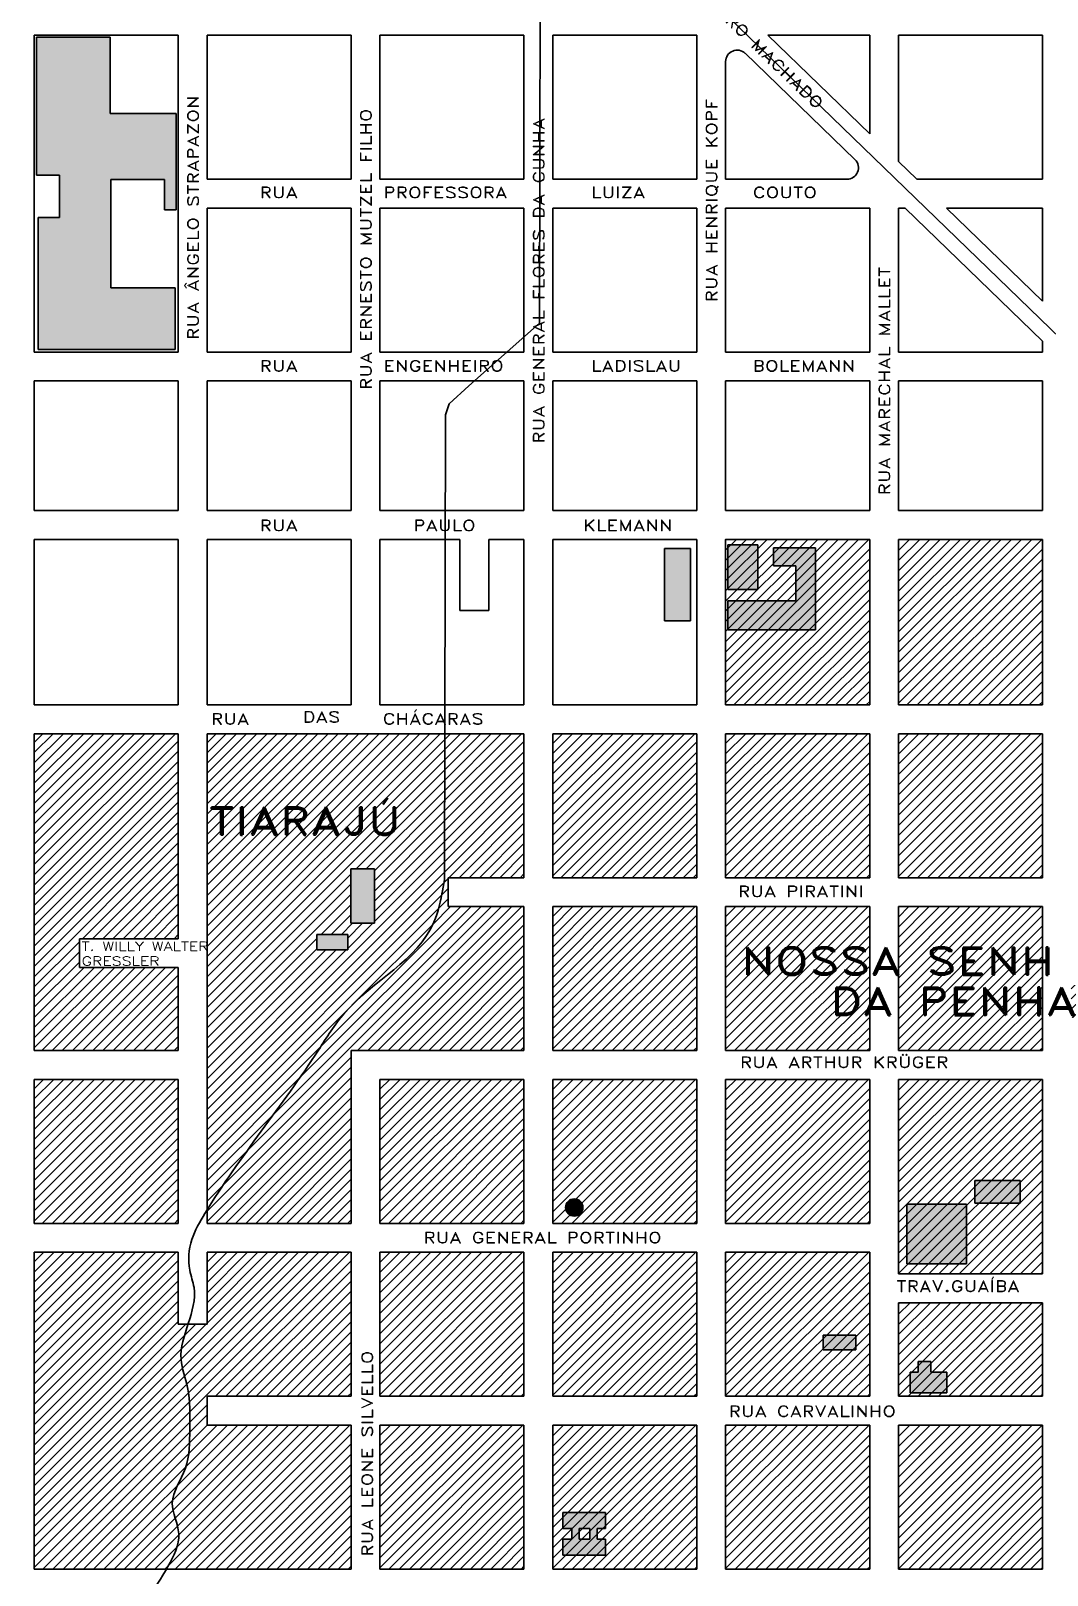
# Model space of a CAD drawing. Extents: x 15348.6 to 15438.1, y 2292.7 to 2368.6.
# Drawn here: x 15385.72 to 15392.78, y 2325.08 to 2335.8 of the extents above; entities that cross this region are included whole.
import ezdxf

# ---------------------------------------------------------------- set-up
doc = ezdxf.new("R2010")
doc.units = 0
doc.header["$LTSCALE"] = 2
doc.header["$MEASUREMENT"] = 0
doc.layers.get('0').update_dxf_attribs({"linetype": 'CONTINUOUS', "lineweight": 30})
for name, color, linetype, lineweight in [('Hidro', 5, 'CONTINUOUS', 30), ('IMÓVEIS', 7, 'CONTINUOUS', 30), ('NOVOLESTE', 100, 'CONTINUOUS', 30), ('PENHA', 40, 'CONTINUOUS', 30), ('TIARAJU', 4, 'CONTINUOUS', 30)]:
    doc.layers.add(name, color=color, linetype=linetype, lineweight=lineweight)
doc.styles.get("Standard").update_dxf_attribs({"font": 'romand.shx'})

msp = doc.modelspace()

# ---------------------------------------------------------------- hatches: boundary and pattern name
at = {"layer": 'IMÓVEIS', "linetype": 'Continuous'}
for points in [[(15386.277, 2334.766), (15386.648, 2334.766), (15386.648, 2334.554), (15386.73, 2334.554), (15386.73, 2335.224), (15386.272, 2335.224), (15386.272, 2335.753), (15385.76, 2335.753), (15385.76, 2334.795), (15385.919, 2334.795), (15385.919, 2334.501), (15385.771, 2334.501), (15385.771, 2333.585), (15386.724, 2333.585), (15386.724, 2334.014), (15386.277, 2334.014)], [(15389.434, 2327.628, 1), (15389.554, 2327.628, 1)], [(15391.448, 2326.742), (15391.221, 2326.742), (15391.221, 2326.639), (15391.448, 2326.639)], [(15392.08, 2326.485), (15391.969, 2326.485), (15391.969, 2326.558), (15391.882, 2326.558), (15391.882, 2326.485), (15391.826, 2326.485), (15391.826, 2326.342), (15392.08, 2326.342)]]:
    msp.add_hatch(color=256, dxfattribs=at).paths.add_polyline_path(points)
h = msp.add_hatch(color=256, dxfattribs=at)
h.paths.add_polyline_path([(15397.425, 2335.608), (15397.295, 2335.608), (15397.295, 2335.424), (15397.133, 2335.424), (15397.133, 2335.705), (15397.004, 2335.705), (15397.004, 2335.424), (15396.809, 2335.424), (15396.809, 2335.705), (15396.68, 2335.705), (15396.68, 2334.993), (15396.82, 2334.993), (15396.82, 2335.284), (15397.004, 2335.284), (15397.004, 2335.058), (15397.004, 2334.993), (15397.133, 2334.993), (15397.133, 2335.284), (15397.295, 2335.284), (15397.295, 2334.95), (15397.133, 2334.95), (15397.133, 2334.788), (15397.522, 2334.788), (15397.522, 2335.079), (15397.425, 2335.079)])
h.paths.add_polyline_path([(15396.906, 2334.918), (15396.766, 2334.918), (15396.766, 2334.81), (15396.906, 2334.81)], flags=17)
h.paths.add_polyline_path([(15395.859, 2335.133), (15395.373, 2335.133), (15395.373, 2334.799), (15395.859, 2334.799)])
h.paths.add_polyline_path([(15395.816, 2335.64), (15395.643, 2335.64), (15395.643, 2335.457), (15395.816, 2335.457)])
h.paths.add_polyline_path([(15395.568, 2335.716), (15395.449, 2335.716), (15395.449, 2335.543), (15395.384, 2335.543), (15395.384, 2335.414), (15395.568, 2335.414)])
h.paths.add_polyline_path([(15391.168, 2332.209), (15390.878, 2332.209), (15390.878, 2332.084), (15391.033, 2332.084), (15391.033, 2331.841), (15390.561, 2331.841), (15390.561, 2331.639), (15391.168, 2331.639)])
h = msp.add_hatch(color=256, dxfattribs=at)
h.paths.add_polyline_path([(15390.769, 2332.229), (15390.561, 2332.229), (15390.561, 2331.918), (15390.769, 2331.918)])
h.paths.add_polyline_path([(15390.302, 2332.204), (15390.12, 2332.204), (15390.12, 2331.701), (15390.302, 2331.701)])
h = msp.add_hatch(color=256, dxfattribs=at)
h.paths.add_polyline_path([(15388.107, 2329.98), (15387.942, 2329.98), (15387.942, 2329.601), (15388.107, 2329.601)])
h.paths.add_polyline_path([(15387.921, 2329.524), (15387.707, 2329.524), (15387.707, 2329.417), (15387.921, 2329.417)])
h = msp.add_hatch(color=256, dxfattribs=at)
h.paths.add_polyline_path([(15399.501, 2328.363), (15399.566, 2328.363), (15399.566, 2328.458), (15399.394, 2328.458), (15399.394, 2328.332), (15399.291, 2328.332), (15399.291, 2328.405), (15399.2, 2328.405), (15399.2, 2328.245), (15399.394, 2328.245), (15399.394, 2328.165), (15399.501, 2328.165)])
h.paths.add_polyline_path([(15395.4, 2326.504, 1), (15395.52, 2326.504, 1)])
h.paths.add_polyline_path([(15398.278, 2324.238), (15398.004, 2324.238), (15398.004, 2324.108), (15398.278, 2324.108)])
h.paths.add_polyline_path([(15392.08, 2326.485), (15391.969, 2326.485), (15391.969, 2326.558), (15391.882, 2326.558), (15391.882, 2326.485), (15391.826, 2326.485), (15391.826, 2326.342), (15392.08, 2326.342)])
h.paths.add_polyline_path([(15392.589, 2327.816), (15392.275, 2327.816), (15392.275, 2327.659), (15392.589, 2327.659)])
h.paths.add_polyline_path([(15389.434, 2327.628, 1), (15389.554, 2327.628, 1)])
h.paths.add_polyline_path([(15391.448, 2326.742), (15391.221, 2326.742), (15391.221, 2326.639), (15391.448, 2326.639)])
h.paths.add_polyline_path([(15389.712, 2325.326), (15389.654, 2325.326), (15389.654, 2325.398), (15389.712, 2325.398), (15389.712, 2325.511), (15389.415, 2325.511), (15389.415, 2325.398), (15389.476, 2325.398), (15389.476, 2325.326), (15389.415, 2325.326), (15389.415, 2325.214), (15389.712, 2325.214)])
h.paths.add_polyline_path([(15389.527, 2325.326), (15389.527, 2325.398), (15389.603, 2325.398), (15389.603, 2325.326)], flags=17)
h.paths.add_polyline_path([(15391.775, 2323.403), (15391.486, 2323.403), (15391.486, 2323.297), (15391.775, 2323.297)])
h.paths.add_polyline_path([(15391.159, 2323.124), (15390.87, 2323.124), (15390.87, 2323.018), (15391.159, 2323.018)])
h.paths.add_polyline_path([(15391.544, 2323.124), (15391.255, 2323.124), (15391.255, 2323.018), (15391.544, 2323.018)])
h.paths.add_polyline_path([(15392.026, 2323.124), (15391.737, 2323.124), (15391.737, 2323.018), (15392.026, 2323.018)])
h.paths.add_polyline_path([(15392.411, 2323.124), (15392.122, 2323.124), (15392.122, 2323.018), (15392.411, 2323.018)])
h.paths.add_polyline_path([(15391.929, 2322.874), (15391.794, 2322.874), (15391.794, 2322.74), (15391.929, 2322.74)])
h.paths.add_polyline_path([(15391.506, 2322.874), (15391.371, 2322.874), (15391.371, 2322.74), (15391.506, 2322.74)])
h = msp.add_hatch(color=256, dxfattribs=at)
h.paths.add_polyline_path([(15392.218, 2327.651), (15391.804, 2327.651), (15391.804, 2327.237), (15392.218, 2327.237)])
h.paths.add_polyline_path([(15392.589, 2327.816), (15392.275, 2327.816), (15392.275, 2327.659), (15392.589, 2327.659)])
h = msp.add_hatch(color=256, dxfattribs=at)
h.paths.add_polyline_path([(15389.415, 2325.511), (15389.415, 2325.398), (15389.476, 2325.398), (15389.476, 2325.326), (15389.415, 2325.326), (15389.415, 2325.214), (15389.712, 2325.214), (15389.712, 2325.326), (15389.654, 2325.326), (15389.654, 2325.398), (15389.712, 2325.398), (15389.712, 2325.511)])
h.paths.add_polyline_path([(15389.603, 2325.398), (15389.527, 2325.398), (15389.527, 2325.326), (15389.603, 2325.326)], flags=17)
at = {"layer": 'PENHA', "linetype": 'Continuous'}
h = msp.add_hatch(dxfattribs=at)
h.set_pattern_fill('ANSI31', color=256, scale=0.4, style=0)
h.paths.add_polyline_path([(15391.745, 2332.267), (15392.745, 2332.267), (15392.745, 2331.117), (15391.745, 2331.117)])
h.paths.add_polyline_path([(15390.545, 2332.267), (15391.545, 2332.267), (15391.545, 2331.117), (15390.545, 2331.117)])
h = msp.add_hatch(dxfattribs=at)
h.set_pattern_fill('ANSI31', color=256, scale=0.4, style=0)
h.paths.add_polyline_path([(15392.945, 2330.917), (15393.945, 2330.917), (15393.945, 2329.917), (15392.945, 2329.917)])
h.paths.add_polyline_path([(15392.945, 2329.717), (15393.945, 2329.717), (15393.945, 2328.717), (15392.945, 2328.717)])
h.paths.add_polyline_path([(15391.745, 2329.717), (15392.745, 2329.717), (15392.745, 2328.717), (15391.745, 2328.717)])
h.paths.add_polyline_path([(15391.745, 2329.917), (15392.745, 2329.917), (15392.745, 2330.917), (15391.745, 2330.917)])
h.paths.add_polyline_path([(15392.945, 2328.517), (15393.945, 2328.517), (15393.595, 2327.517), (15392.945, 2327.517)])
h.paths.add_polyline_path([(15391.745, 2328.517), (15392.745, 2328.517), (15392.745, 2327.167), (15391.745, 2327.167)])
h.paths.add_polyline_path([(15391.545, 2330.917), (15391.545, 2329.917), (15390.545, 2329.917), (15390.545, 2330.917)])
h.paths.add_polyline_path([(15391.545, 2329.717), (15391.545, 2328.717), (15390.545, 2328.717), (15390.545, 2329.717)])
h.paths.add_polyline_path([(15391.545, 2328.517), (15391.545, 2327.517), (15390.545, 2327.517), (15390.545, 2328.517)])
h.paths.add_polyline_path([(15390.545, 2326.317), (15391.545, 2326.317), (15391.545, 2327.317), (15390.545, 2327.317)])
h.paths.add_polyline_path([(15393.545, 2327.317), (15393.545, 2326.317), (15392.945, 2326.317), (15392.945, 2327.317)])
h.paths.add_polyline_path([(15392.745, 2326.967), (15392.745, 2326.317), (15391.745, 2326.317), (15391.745, 2326.967)])
h = msp.add_hatch(dxfattribs=at)
h.set_pattern_fill('ANSI31', color=256, scale=0.4, style=0)
h.paths.add_polyline_path([(15391.545, 2326.117), (15391.545, 2325.117), (15390.545, 2325.117), (15390.545, 2326.117)])
h.paths.add_polyline_path([(15391.745, 2326.117), (15391.745, 2325.117), (15392.745, 2325.117), (15392.745, 2326.117)])
h.paths.add_polyline_path([(15392.945, 2326.117), (15392.945, 2325.117), (15393.945, 2325.117), (15393.945, 2326.117)])
h.paths.add_polyline_path([(15392.745, 2324.917), (15392.745, 2323.917), (15391.745, 2323.917), (15391.745, 2324.917)])
h.paths.add_polyline_path([(15392.945, 2324.917), (15392.945, 2323.917), (15393.945, 2323.917), (15393.945, 2324.917)])
h.paths.add_polyline_path([(15391.545, 2324.917), (15391.545, 2323.917), (15390.545, 2323.917), (15390.545, 2324.917)])
at = {"layer": 'TIARAJU'}
h = msp.add_hatch(dxfattribs=at)
h.set_pattern_fill('ANSI31', color=256, scale=0.4, style=0)
h.paths.add_polyline_path([(15390.345, 2330.917), (15389.345, 2330.917), (15389.345, 2329.917), (15390.345, 2329.917)])
edge = h.paths.add_edge_path()
edge.add_line((15387.945, 2326.317), (15387.945, 2327.317))
edge.add_line((15387.945, 2327.317), (15386.945, 2327.317))
edge.add_line((15386.945, 2327.317), (15386.945, 2326.817))
edge.add_line((15386.945, 2326.817), (15386.812, 2326.817))
edge.add_spline(control_points=[(15386.812, 2326.817), (15386.785, 2326.735), (15386.736, 2326.587), (15386.832, 2326.35), (15386.821, 2326.094), (15386.828, 2325.817), (15386.653, 2325.592), (15386.79, 2325.354), (15386.709, 2325.201), (15386.665, 2325.123), (15386.662, 2325.117)], knot_values=[9.153593, 9.153593, 9.153593, 9.153593, 9.400557, 9.602392, 9.890212, 10.164185, 10.422716, 10.639318, 10.878529, 10.900109, 10.900109, 10.900109, 10.900109], degree=3, periodic=0)
edge.add_line((15386.662, 2325.117), (15387.945, 2325.117))
edge.add_line((15387.945, 2325.117), (15387.945, 2326.117))
edge.add_line((15387.945, 2326.117), (15386.945, 2326.117))
edge.add_line((15386.945, 2326.117), (15386.945, 2326.317))
edge.add_line((15386.945, 2326.317), (15387.945, 2326.317))
edge = h.paths.add_edge_path()
edge.add_line((15385.745, 2325.117), (15386.662, 2325.117))
edge.add_spline(control_points=[(15386.662, 2325.117), (15386.665, 2325.123), (15386.709, 2325.201), (15386.79, 2325.354), (15386.653, 2325.592), (15386.828, 2325.817), (15386.821, 2326.094), (15386.832, 2326.35), (15386.736, 2326.587), (15386.785, 2326.735), (15386.812, 2326.817)], knot_values=[9.153593, 9.153593, 9.153593, 9.153593, 9.175173, 9.414384, 9.630986, 9.889517, 10.16349, 10.45131, 10.653145, 10.900109, 10.900109, 10.900109, 10.900109], degree=3, periodic=0)
edge.add_line((15386.812, 2326.817), (15386.745, 2326.817))
edge.add_line((15386.745, 2326.817), (15386.745, 2327.317))
edge.add_line((15386.745, 2327.317), (15385.745, 2327.317))
edge.add_line((15385.745, 2327.317), (15385.745, 2325.117))
edge = h.paths.add_edge_path()
edge.add_spline(control_points=[(15386.945, 2327.611), (15387.184, 2327.996), (15387.539, 2328.424), (15387.984, 2329.151), (15388.488, 2329.382), (15388.564, 2329.751), (15388.579, 2329.826)], knot_values=[11.729471, 11.729471, 11.729471, 11.729471, 13.081684, 13.396578, 14.281596, 14.506637, 14.506637, 14.506637, 14.506637], degree=3, periodic=0)
edge.add_line((15388.579, 2329.826), (15388.593, 2329.904))
edge.add_line((15388.593, 2329.904), (15388.595, 2330.917))
edge.add_line((15388.595, 2330.917), (15386.945, 2330.917))
edge.add_line((15386.945, 2330.917), (15386.945, 2327.611))
h.paths.add_polyline_path([(15387.707, 2329.417), (15387.707, 2329.524), (15387.921, 2329.524), (15387.921, 2329.417)], flags=16)
h.paths.add_polyline_path([(15387.942, 2329.601), (15387.942, 2329.98), (15388.107, 2329.98), (15388.107, 2329.601)], flags=16)
h.paths.add_polyline_path([(15386.054, 2329.488), (15387.13, 2329.488), (15387.13, 2329.294), (15386.054, 2329.294)], flags=9)
h.paths.add_polyline_path([(15387.005, 2330.141), (15385.44, 2330.141), (15385.44, 2330.588), (15387.005, 2330.588)], flags=9)
at = {"layer": 'TIARAJU', "linetype": 'Continuous'}
h = msp.add_hatch(dxfattribs=at)
h.set_pattern_fill('ANSI31', color=256, scale=0.4, style=0)
h.paths.add_polyline_path([(15386.745, 2330.917), (15385.745, 2330.917), (15385.745, 2328.717), (15386.745, 2328.717), (15386.745, 2329.294), (15386.058, 2329.294), (15386.058, 2329.494), (15386.745, 2329.494)])
at = {"layer": 'TIARAJU'}
h = msp.add_hatch(dxfattribs=at)
h.set_pattern_fill('ANSI31', color=256, scale=0.4, style=0)
edge = h.paths.add_edge_path()
edge.add_line((15389.145, 2329.717), (15388.619, 2329.717))
edge.add_line((15388.619, 2329.717), (15388.619, 2329.917))
edge.add_line((15388.619, 2329.917), (15389.145, 2329.917))
edge.add_line((15389.145, 2329.917), (15389.145, 2330.917))
edge.add_line((15389.145, 2330.917), (15388.595, 2330.917))
edge.add_line((15388.595, 2330.917), (15388.593, 2329.904))
edge.add_line((15388.593, 2329.904), (15388.579, 2329.826))
edge.add_spline(control_points=[(15388.581, 2329.836), (15388.58, 2329.833), (15388.579, 2329.83), (15388.579, 2329.826)], knot_values=[14.506637, 14.506637, 14.506637, 14.506637, 14.516453, 14.516453, 14.516453, 14.516453], degree=3, periodic=0)
edge.add_spline(control_points=[(15388.579, 2329.826), (15388.564, 2329.751), (15388.488, 2329.382), (15387.984, 2329.151), (15387.539, 2328.424), (15387.184, 2327.996), (15386.945, 2327.611)], knot_values=[11.729471, 11.729471, 11.729471, 11.729471, 11.954512, 12.83953, 13.154424, 14.506637, 14.506637, 14.506637, 14.506637], degree=3, periodic=0)
edge.add_line((15386.945, 2327.611), (15386.945, 2327.517))
edge.add_line((15386.945, 2327.517), (15387.945, 2327.517))
edge.add_line((15387.945, 2327.517), (15387.945, 2328.717))
edge.add_line((15387.945, 2328.717), (15389.145, 2328.717))
edge.add_line((15389.145, 2328.717), (15389.145, 2329.717))
at = {"layer": 'TIARAJU', "linetype": 'Continuous'}
h = msp.add_hatch(dxfattribs=at)
h.set_pattern_fill('ANSI31', color=256, scale=0.4, style=0)
h.paths.add_polyline_path([(15389.345, 2329.717), (15390.345, 2329.717), (15390.345, 2328.717), (15389.345, 2328.717)])
h.paths.add_polyline_path([(15389.345, 2328.517), (15390.345, 2328.517), (15390.345, 2327.517), (15389.345, 2327.517)])
h.paths.add_polyline_path([(15388.145, 2328.517), (15389.145, 2328.517), (15389.145, 2327.517), (15388.145, 2327.517)])
h = msp.add_hatch(dxfattribs=at)
h.set_pattern_fill('ANSI31', color=256, scale=0.4, style=0)
h.paths.add_polyline_path([(15385.745, 2328.517), (15386.745, 2328.517), (15386.745, 2327.517), (15385.745, 2327.517)])
edge = h.paths.add_edge_path(flags=16)
edge.add_line((15386.745, 2328.517), (15386.745, 2327.517))
h = msp.add_hatch(dxfattribs=at)
h.set_pattern_fill('ANSI31', color=256, scale=0.4, style=0)
h.paths.add_polyline_path([(15389.145, 2327.317), (15389.145, 2326.317), (15388.145, 2326.317), (15388.145, 2327.317)])
h = msp.add_hatch(dxfattribs=at)
h.set_pattern_fill('ANSI31', color=256, scale=0.4, style=0)
h.paths.add_polyline_path([(15390.345, 2327.317), (15390.345, 2326.317), (15389.345, 2326.317), (15389.345, 2327.317)])
h = msp.add_hatch(dxfattribs=at)
h.set_pattern_fill('ANSI31', color=256, scale=0.4, style=0)
h.paths.add_polyline_path([(15390.345, 2326.117), (15390.345, 2325.117), (15389.345, 2325.117), (15389.345, 2326.117)])
h.paths.add_polyline_path([(15389.145, 2326.117), (15389.145, 2325.117), (15388.145, 2325.117), (15388.145, 2326.117)])

# ---------------------------------------------------------------- linework, layer by layer
at = {"color": 7, "linetype": 'Continuous'}
for p, q in [((15385.745, 2335.767), (15386.745, 2335.767)), ((15386.745, 2333.567), (15386.745, 2335.767)), ((15386.945, 2334.767), (15386.945, 2335.767)), ((15386.945, 2335.767), (15387.945, 2335.767)), ((15387.945, 2334.767), (15387.945, 2335.767)), ((15388.145, 2334.767), (15388.145, 2335.767)), ((15388.145, 2335.767), (15389.145, 2335.767)), ((15389.145, 2334.767), (15389.145, 2335.767)), ((15389.345, 2334.767), (15389.345, 2335.767)), ((15389.345, 2335.767), (15390.345, 2335.767)), ((15390.839, 2335.767), (15391.545, 2335.083)), ((15390.839, 2335.767), (15391.545, 2335.767)), ((15391.545, 2335.083), (15391.545, 2335.767)), ((15391.745, 2334.89), (15391.745, 2335.767)), ((15391.745, 2335.767), (15392.745, 2335.767)), ((15392.745, 2335.767), (15392.745, 2334.767)), ((15390.681, 2335.642), (15391.443, 2334.904)), ((15390.545, 2334.767), (15390.545, 2335.584)), ((15391.745, 2334.89), (15391.872, 2334.767)), ((15386.945, 2334.767), (15387.945, 2334.767)), ((15388.145, 2334.767), (15389.145, 2334.767)), ((15389.345, 2334.767), (15390.345, 2334.767)), ((15390.545, 2334.767), (15391.387, 2334.767)), ((15391.872, 2334.767), (15392.745, 2334.767)), ((15386.745, 2333.567), (15386.745, 2334.567)), ((15386.945, 2333.567), (15386.945, 2334.567)), ((15386.945, 2334.567), (15387.945, 2334.567)), ((15387.945, 2333.567), (15387.945, 2334.567)), ((15388.145, 2333.567), (15388.145, 2334.567)), ((15388.145, 2334.567), (15389.145, 2334.567)), ((15389.145, 2333.567), (15389.145, 2334.567)), ((15389.345, 2333.567), (15389.345, 2334.567)), ((15389.345, 2334.567), (15390.345, 2334.567)), ((15390.545, 2333.567), (15390.545, 2334.567)), ((15390.545, 2334.567), (15391.545, 2334.567)), ((15391.545, 2333.567), (15391.545, 2334.567)), ((15391.745, 2333.567), (15391.745, 2334.567)), ((15391.745, 2334.567), (15391.791, 2334.567)), ((15391.791, 2334.567), (15392.745, 2333.643)), ((15392.079, 2334.567), (15392.745, 2333.921)), ((15392.079, 2334.567), (15392.745, 2334.567)), ((15392.745, 2334.567), (15392.745, 2333.921)), ((15392.745, 2333.643), (15392.745, 2333.567)), ((15385.745, 2333.567), (15386.745, 2333.567)), ((15386.945, 2333.567), (15387.945, 2333.567)), ((15388.145, 2333.567), (15389.145, 2333.567)), ((15389.345, 2333.567), (15390.345, 2333.567)), ((15390.545, 2333.567), (15391.545, 2333.567)), ((15391.745, 2333.567), (15392.745, 2333.567)), ((15385.745, 2333.367), (15386.745, 2333.367)), ((15386.745, 2332.467), (15386.745, 2333.367)), ((15386.945, 2332.467), (15386.945, 2333.367)), ((15386.945, 2333.367), (15387.945, 2333.367)), ((15387.945, 2332.467), (15387.945, 2333.367)), ((15388.145, 2332.467), (15388.145, 2333.367)), ((15388.145, 2333.367), (15389.145, 2333.367)), ((15389.145, 2332.467), (15389.145, 2333.367)), ((15389.345, 2332.467), (15389.345, 2333.367)), ((15389.345, 2333.367), (15390.345, 2333.367)), ((15390.545, 2332.467), (15390.545, 2333.367)), ((15390.545, 2333.367), (15391.545, 2333.367)), ((15391.545, 2332.467), (15391.545, 2333.367)), ((15391.745, 2332.467), (15391.745, 2333.367)), ((15391.745, 2333.367), (15392.745, 2333.367)), ((15392.745, 2333.367), (15392.745, 2332.467)), ((15385.745, 2332.467), (15386.745, 2332.467)), ((15386.945, 2332.467), (15387.945, 2332.467)), ((15388.145, 2332.467), (15389.145, 2332.467)), ((15389.345, 2332.467), (15390.345, 2332.467)), ((15390.545, 2332.467), (15391.545, 2332.467)), ((15391.745, 2332.467), (15392.745, 2332.467)), ((15385.745, 2332.267), (15386.745, 2332.267)), ((15386.745, 2331.117), (15386.745, 2332.267)), ((15386.945, 2331.117), (15386.945, 2332.267)), ((15386.945, 2332.267), (15387.945, 2332.267)), ((15387.945, 2331.117), (15387.945, 2332.267)), ((15388.145, 2331.117), (15388.145, 2332.267)), ((15388.145, 2332.267), (15388.7, 2332.267)), ((15388.7, 2331.773), (15388.7, 2332.267)), ((15388.9, 2331.773), (15388.9, 2332.267)), ((15388.9, 2332.267), (15389.145, 2332.267)), ((15389.145, 2331.117), (15389.145, 2332.267)), ((15389.345, 2331.117), (15389.345, 2332.267)), ((15389.345, 2332.267), (15390.345, 2332.267)), ((15390.545, 2331.117), (15390.545, 2332.267)), ((15390.545, 2332.267), (15391.545, 2332.267)), ((15391.545, 2331.117), (15391.545, 2332.267)), ((15391.745, 2331.117), (15391.745, 2332.267)), ((15391.745, 2332.267), (15392.745, 2332.267)), ((15392.745, 2332.267), (15392.745, 2331.117)), ((15388.7, 2331.773), (15388.9, 2331.773)), ((15385.745, 2331.117), (15386.745, 2331.117)), ((15386.945, 2331.117), (15387.945, 2331.117)), ((15388.145, 2331.117), (15389.145, 2331.117)), ((15389.345, 2331.117), (15390.345, 2331.117)), ((15390.545, 2331.117), (15391.545, 2331.117)), ((15391.745, 2331.117), (15392.745, 2331.117)), ((15385.745, 2330.917), (15385.745, 2328.717)), ((15385.745, 2330.917), (15386.745, 2330.917)), ((15386.745, 2330.917), (15386.745, 2329.494)), ((15386.745, 2330.917), (15386.745, 2329.494)), ((15386.945, 2330.917), (15386.945, 2327.517)), ((15386.945, 2330.917), (15389.145, 2330.917)), ((15389.145, 2330.917), (15389.145, 2329.917)), ((15389.345, 2330.917), (15389.345, 2329.917)), ((15389.345, 2330.917), (15390.345, 2330.917)), ((15390.345, 2330.917), (15390.345, 2329.917)), ((15390.545, 2330.917), (15390.545, 2329.917)), ((15390.545, 2330.917), (15391.545, 2330.917)), ((15391.545, 2330.917), (15391.545, 2329.917)), ((15391.745, 2330.917), (15391.745, 2329.917)), ((15391.745, 2330.917), (15392.745, 2330.917)), ((15392.745, 2330.917), (15392.745, 2329.917)), ((15388.619, 2329.917), (15389.145, 2329.917)), ((15388.619, 2329.917), (15388.619, 2329.717)), ((15389.345, 2329.917), (15390.345, 2329.917)), ((15390.545, 2329.917), (15391.545, 2329.917)), ((15391.745, 2329.917), (15392.745, 2329.917)), ((15388.619, 2329.717), (15389.145, 2329.717)), ((15389.145, 2329.717), (15389.145, 2328.717)), ((15389.345, 2329.717), (15389.345, 2328.717)), ((15389.345, 2329.717), (15390.345, 2329.717)), ((15390.345, 2329.717), (15390.345, 2328.717)), ((15390.545, 2329.717), (15390.545, 2328.717)), ((15390.545, 2329.717), (15391.545, 2329.717)), ((15391.545, 2329.717), (15391.545, 2328.717)), ((15391.745, 2329.717), (15391.745, 2328.717)), ((15391.745, 2329.717), (15392.745, 2329.717)), ((15392.745, 2329.717), (15392.745, 2328.717)), ((15386.058, 2329.494), (15386.745, 2329.494)), ((15386.058, 2329.494), (15386.058, 2329.294)), ((15386.058, 2329.294), (15386.745, 2329.294)), ((15386.745, 2329.294), (15386.745, 2328.717)), ((15386.745, 2329.294), (15386.745, 2328.717)), ((15385.745, 2328.717), (15386.745, 2328.717)), ((15387.945, 2328.717), (15387.945, 2327.517)), ((15387.945, 2328.717), (15389.145, 2328.717)), ((15389.345, 2328.717), (15390.345, 2328.717)), ((15390.545, 2328.717), (15391.545, 2328.717)), ((15391.745, 2328.717), (15392.745, 2328.717)), ((15385.745, 2328.517), (15385.745, 2327.517)), ((15385.745, 2328.517), (15386.745, 2328.517)), ((15386.745, 2328.517), (15386.745, 2327.517)), ((15386.745, 2328.517), (15386.745, 2327.517)), ((15388.145, 2328.517), (15388.145, 2327.517)), ((15388.145, 2328.517), (15389.145, 2328.517)), ((15389.145, 2328.517), (15389.145, 2327.517)), ((15389.345, 2328.517), (15389.345, 2327.517)), ((15389.345, 2328.517), (15390.345, 2328.517)), ((15390.345, 2328.517), (15390.345, 2327.517)), ((15390.545, 2328.517), (15390.545, 2327.517)), ((15390.545, 2328.517), (15391.545, 2328.517)), ((15391.545, 2328.517), (15391.545, 2327.517)), ((15391.745, 2328.517), (15391.745, 2327.167)), ((15391.745, 2328.517), (15392.745, 2328.517)), ((15392.745, 2328.517), (15392.745, 2327.167)), ((15385.745, 2327.517), (15386.745, 2327.517)), ((15386.945, 2327.517), (15387.945, 2327.517)), ((15388.145, 2327.517), (15389.145, 2327.517)), ((15389.345, 2327.517), (15390.345, 2327.517)), ((15390.545, 2327.517), (15391.545, 2327.517)), ((15385.745, 2327.317), (15385.745, 2325.117)), ((15385.745, 2327.317), (15386.745, 2327.317)), ((15386.745, 2327.317), (15386.745, 2326.817)), ((15386.945, 2327.317), (15386.945, 2326.817)), ((15386.945, 2327.317), (15387.945, 2327.317)), ((15387.945, 2327.317), (15387.945, 2326.317)), ((15388.145, 2327.317), (15389.145, 2327.317)), ((15388.145, 2327.317), (15388.145, 2326.317)), ((15389.145, 2327.317), (15389.145, 2326.317)), ((15389.345, 2327.317), (15390.345, 2327.317)), ((15389.345, 2327.317), (15389.345, 2326.317)), ((15390.345, 2327.317), (15390.345, 2326.317)), ((15390.545, 2327.317), (15391.545, 2327.317)), ((15390.545, 2327.317), (15390.545, 2326.317)), ((15391.545, 2327.317), (15391.545, 2326.317)), ((15391.745, 2327.167), (15392.745, 2327.167)), ((15391.745, 2326.967), (15392.745, 2326.967)), ((15391.745, 2326.967), (15391.745, 2326.317)), ((15392.745, 2326.967), (15392.745, 2326.317)), ((15386.745, 2326.817), (15386.945, 2326.817)), ((15386.945, 2326.317), (15386.945, 2326.117)), ((15386.945, 2326.317), (15387.945, 2326.317)), ((15388.145, 2326.317), (15389.145, 2326.317)), ((15389.345, 2326.317), (15390.345, 2326.317)), ((15390.545, 2326.317), (15391.545, 2326.317)), ((15391.745, 2326.317), (15392.745, 2326.317)), ((15386.945, 2326.117), (15387.945, 2326.117)), ((15387.945, 2326.117), (15387.945, 2325.117)), ((15388.145, 2326.117), (15389.145, 2326.117)), ((15388.145, 2326.117), (15388.145, 2325.117)), ((15389.145, 2326.117), (15389.145, 2325.117)), ((15389.345, 2326.117), (15390.345, 2326.117)), ((15389.345, 2326.117), (15389.345, 2325.117)), ((15390.345, 2326.117), (15390.345, 2325.117)), ((15390.545, 2326.117), (15391.545, 2326.117)), ((15390.545, 2326.117), (15390.545, 2325.117)), ((15391.545, 2326.117), (15391.545, 2325.117)), ((15391.745, 2326.117), (15392.745, 2326.117)), ((15391.745, 2326.117), (15391.745, 2325.117)), ((15392.745, 2326.117), (15392.745, 2325.117)), ((15385.745, 2325.117), (15387.945, 2325.117)), ((15388.145, 2325.117), (15389.145, 2325.117)), ((15389.345, 2325.117), (15390.345, 2325.117)), ((15390.545, 2325.117), (15391.545, 2325.117)), ((15391.745, 2325.117), (15392.745, 2325.117))]:
    msp.add_line(p, q, dxfattribs=at)
for centre, start, end in [((15390.625, 2335.584), 45.9222, 180), ((15391.387, 2334.847), 270, 45.9222)]:
    msp.add_arc(centre, 0.08, start, end, dxfattribs=at)
msp.add_open_spline([(15393.56, 2311.109), (15392.84, 2311.456), (15391.158, 2312.265), (15393.545, 2314.581), (15391.768, 2316.108), (15389.786, 2315.705), (15387.836, 2315.428), (15383.828, 2316.812), (15385.747, 2322.127), (15380.732, 2324.867), (15383.647, 2327.229), (15384.675, 2329.516), (15383.802, 2330.655), (15383.445, 2330.917)], degree=3, knots=[0, 0, 0, 0, 1.947485, 4.546129, 6.184891, 7.206203, 10.509499, 12.125049, 18.833757, 21.73463, 24.840025, 27.244188, 28.604335, 28.604335, 28.604335, 28.604335], dxfattribs=at)
at = {"layer": 'Hidro', "linetype": 'Continuous'}
msp.add_line((15388.046, 2338.332), (15393.887, 2332.676), dxfattribs=at)
msp.add_lwpolyline([(15388.579, 2329.826), (15388.593, 2329.904), (15388.6, 2333.131), (15388.626, 2333.209), (15388.763, 2333.333), (15389.252, 2333.769), (15389.259, 2337.158)], dxfattribs=at)
msp.add_spline([(15386.173, 2316.824), (15386.188, 2316.975), (15386.127, 2317.051), (15386.173, 2317.338), (15386.324, 2317.505), (15386.506, 2317.762), (15386.521, 2317.928), (15386.521, 2318.216), (15386.824, 2318.382), (15387.097, 2318.911), (15387.43, 2319.804), (15387.263, 2319.97), (15386.885, 2321.134), (15386.779, 2321.481), (15386.673, 2321.769), (15386.642, 2322.117), (15386.582, 2322.344), (15386.657, 2322.616), (15386.582, 2322.964), (15386.385, 2323.145), (15386.4, 2323.342), (15386.324, 2323.554), (15386.294, 2323.69), (15386.324, 2324.068), (15386.309, 2324.637), (15386.521, 2324.909), (15386.673, 2325.136), (15386.748, 2325.363), (15386.703, 2325.575), (15386.794, 2325.817), (15386.824, 2326.089), (15386.809, 2326.377), (15386.764, 2326.573), (15386.854, 2327.072), (15386.824, 2327.193), (15386.839, 2327.405), (15386.93, 2327.587), (15387.718, 2328.721), (15387.899, 2328.978), (15388.52, 2329.609), (15388.581, 2329.836)], degree=3, dxfattribs=at)
at = {"layer": 'IMÓVEIS', "linetype": 'Continuous'}
for p, q in [((15385.76, 2334.795), (15385.76, 2335.753)), ((15385.76, 2335.753), (15386.272, 2335.753)), ((15386.272, 2335.753), (15386.272, 2335.224)), ((15386.272, 2335.224), (15386.73, 2335.224)), ((15386.73, 2335.224), (15386.73, 2334.554)), ((15385.919, 2334.795), (15385.76, 2334.795)), ((15385.919, 2334.501), (15385.919, 2334.795)), ((15386.277, 2334.766), (15386.277, 2334.014)), ((15386.648, 2334.766), (15386.277, 2334.766)), ((15386.648, 2334.554), (15386.648, 2334.766)), ((15386.73, 2334.554), (15386.648, 2334.554)), ((15385.771, 2334.501), (15385.919, 2334.501)), ((15385.771, 2333.585), (15385.771, 2334.501)), ((15386.277, 2334.014), (15386.724, 2334.014)), ((15386.724, 2334.014), (15386.724, 2333.585)), ((15386.724, 2333.585), (15385.771, 2333.585)), ((15390.12, 2332.204), (15390.12, 2331.701)), ((15390.302, 2332.204), (15390.12, 2332.204)), ((15390.302, 2331.701), (15390.302, 2332.204)), ((15390.561, 2331.918), (15390.561, 2332.229)), ((15390.561, 2332.229), (15390.769, 2332.229)), ((15390.769, 2332.229), (15390.769, 2331.918)), ((15390.878, 2332.084), (15390.878, 2332.209)), ((15390.878, 2332.209), (15391.168, 2332.209)), ((15391.168, 2332.209), (15391.168, 2331.639)), ((15391.033, 2332.084), (15390.878, 2332.084)), ((15391.033, 2331.841), (15391.033, 2332.084)), ((15390.769, 2331.918), (15390.561, 2331.918)), ((15390.561, 2331.841), (15391.033, 2331.841)), ((15390.561, 2331.639), (15390.561, 2331.841)), ((15390.12, 2331.701), (15390.302, 2331.701)), ((15391.168, 2331.639), (15390.561, 2331.639)), ((15387.942, 2329.601), (15387.942, 2329.98)), ((15387.942, 2329.98), (15388.107, 2329.98)), ((15388.107, 2329.98), (15388.107, 2329.601)), ((15387.707, 2329.417), (15387.707, 2329.524)), ((15387.707, 2329.524), (15387.921, 2329.524)), ((15387.921, 2329.524), (15387.921, 2329.417)), ((15388.107, 2329.601), (15387.942, 2329.601)), ((15387.921, 2329.417), (15387.707, 2329.417)), ((15392.275, 2327.816), (15392.489, 2327.816)), ((15392.275, 2327.659), (15392.275, 2327.816)), ((15392.275, 2327.816), (15392.589, 2327.816)), ((15392.589, 2327.816), (15392.589, 2327.659)), ((15391.804, 2327.237), (15391.804, 2327.651)), ((15391.804, 2327.651), (15392.218, 2327.651)), ((15392.218, 2327.651), (15392.218, 2327.237)), ((15392.589, 2327.659), (15392.275, 2327.659)), ((15392.218, 2327.237), (15391.804, 2327.237)), ((15391.221, 2326.742), (15391.221, 2326.639)), ((15391.448, 2326.742), (15391.221, 2326.742)), ((15391.448, 2326.639), (15391.448, 2326.742)), ((15391.221, 2326.639), (15391.448, 2326.639)), ((15391.882, 2326.558), (15391.882, 2326.485)), ((15391.969, 2326.558), (15391.882, 2326.558)), ((15391.969, 2326.485), (15391.969, 2326.558)), ((15391.826, 2326.485), (15391.826, 2326.342)), ((15391.882, 2326.485), (15391.826, 2326.485)), ((15392.08, 2326.485), (15391.969, 2326.485)), ((15392.08, 2326.342), (15392.08, 2326.485)), ((15391.826, 2326.342), (15392.08, 2326.342)), ((15389.712, 2325.511), (15389.415, 2325.511)), ((15389.415, 2325.511), (15389.415, 2325.398)), ((15389.712, 2325.398), (15389.712, 2325.511)), ((15389.415, 2325.398), (15389.476, 2325.398)), ((15389.476, 2325.326), (15389.415, 2325.326)), ((15389.415, 2325.326), (15389.415, 2325.214)), ((15389.476, 2325.398), (15389.476, 2325.326)), ((15389.527, 2325.398), (15389.603, 2325.398)), ((15389.527, 2325.398), (15389.527, 2325.326)), ((15389.603, 2325.326), (15389.527, 2325.326)), ((15389.603, 2325.398), (15389.603, 2325.326)), ((15389.654, 2325.398), (15389.712, 2325.398)), ((15389.654, 2325.398), (15389.654, 2325.326)), ((15389.712, 2325.326), (15389.654, 2325.326)), ((15389.712, 2325.214), (15389.712, 2325.326)), ((15389.415, 2325.214), (15389.712, 2325.214))]:
    msp.add_line(p, q, dxfattribs=at)
msp.add_circle((15389.494, 2327.628), 0.06, dxfattribs=at)
at = {"layer": 'NOVOLESTE', "color": 7, "linetype": 'Continuous'}
for p, q in [((15385.745, 2334.767), (15385.745, 2335.767)), ((15385.745, 2333.567), (15385.745, 2335.767)), ((15390.345, 2334.767), (15390.345, 2335.767)), ((15390.345, 2333.567), (15390.345, 2334.567)), ((15385.745, 2332.467), (15385.745, 2333.367)), ((15390.345, 2332.467), (15390.345, 2333.367)), ((15385.745, 2331.117), (15385.745, 2332.267)), ((15390.345, 2331.117), (15390.345, 2332.267))]:
    msp.add_line(p, q, dxfattribs=at)
at = {"layer": 'PENHA', "color": 7, "linetype": 'Continuous'}
msp.add_open_spline([(15393.288, 2310.852), (15393.169, 2310.91), (15393.049, 2310.968), (15392.893, 2311.049), (15392.854, 2311.069), (15392.776, 2311.111), (15392.737, 2311.132), (15392.662, 2311.174), (15392.623, 2311.196), (15392.568, 2311.229), (15392.549, 2311.24), (15392.513, 2311.262), (15392.495, 2311.273), (15392.458, 2311.297), (15392.441, 2311.308), (15392.405, 2311.331), (15392.387, 2311.343), (15392.353, 2311.367), (15392.336, 2311.379), (15392.301, 2311.403), (15392.284, 2311.416), (15392.251, 2311.44), (15392.234, 2311.453), (15392.202, 2311.479), (15392.185, 2311.492), (15392.154, 2311.518), (15392.138, 2311.532), (15392.107, 2311.559), (15392.092, 2311.572), (15392.061, 2311.601), (15392.047, 2311.615), (15392.018, 2311.644), (15392.003, 2311.659), (15391.975, 2311.689), (15391.962, 2311.705), (15391.935, 2311.736), (15391.922, 2311.752), (15391.896, 2311.785), (15391.884, 2311.802), (15391.86, 2311.835), (15391.848, 2311.852), (15391.831, 2311.88), (15391.825, 2311.888), (15391.815, 2311.906), (15391.81, 2311.915), (15391.799, 2311.934), (15391.794, 2311.943), (15391.786, 2311.957), (15391.784, 2311.962), (15391.779, 2311.971), (15391.777, 2311.977), (15391.772, 2311.985), (15391.77, 2311.99), (15391.765, 2312), (15391.763, 2312.005), (15391.756, 2312.02), (15391.752, 2312.029), (15391.744, 2312.049), (15391.74, 2312.059), (15391.732, 2312.079), (15391.728, 2312.089), (15391.717, 2312.121), (15391.711, 2312.142), (15391.699, 2312.184), (15391.694, 2312.205), (15391.681, 2312.271), (15391.675, 2312.315), (15391.671, 2312.38), (15391.67, 2312.401), (15391.669, 2312.444), (15391.67, 2312.465), (15391.675, 2312.572), (15391.688, 2312.655), (15391.71, 2312.751), (15391.715, 2312.772), (15391.726, 2312.811), (15391.732, 2312.831), (15391.743, 2312.869), (15391.749, 2312.889), (15391.759, 2312.917), (15391.762, 2312.927), (15391.769, 2312.945), (15391.772, 2312.954), (15391.779, 2312.975), (15391.782, 2312.984), (15391.789, 2313.002), (15391.793, 2313.012), (15391.804, 2313.04), (15391.811, 2313.059), (15391.826, 2313.096), (15391.834, 2313.115), (15391.85, 2313.152), (15391.858, 2313.171), (15391.882, 2313.225), (15391.9, 2313.262), (15391.934, 2313.335), (15391.951, 2313.371), (15391.987, 2313.444), (15392.005, 2313.48), (15392.04, 2313.551), (15392.058, 2313.586), (15392.094, 2313.658), (15392.111, 2313.692), (15392.138, 2313.745), (15392.146, 2313.762), (15392.163, 2313.798), (15392.173, 2313.816), (15392.187, 2313.847), (15392.196, 2313.866), (15392.213, 2313.901), (15392.22, 2313.917), (15392.236, 2313.952), (15392.244, 2313.968), (15392.258, 2314.001), (15392.266, 2314.018), (15392.287, 2314.069), (15392.301, 2314.101), (15392.326, 2314.165), (15392.337, 2314.197), (15392.354, 2314.245), (15392.359, 2314.26), (15392.368, 2314.29), (15392.373, 2314.306), (15392.382, 2314.336), (15392.386, 2314.35), (15392.393, 2314.38), (15392.397, 2314.395), (15392.403, 2314.423), (15392.406, 2314.437), (15392.412, 2314.465), (15392.414, 2314.479), (15392.418, 2314.506), (15392.42, 2314.519), (15392.422, 2314.539), (15392.423, 2314.545), (15392.424, 2314.558), (15392.425, 2314.564), (15392.425, 2314.578), (15392.426, 2314.584), (15392.426, 2314.596), (15392.427, 2314.602), (15392.427, 2314.62), (15392.427, 2314.633), (15392.427, 2314.656), (15392.426, 2314.668), (15392.424, 2314.691), (15392.423, 2314.703), (15392.421, 2314.724), (15392.419, 2314.735), (15392.415, 2314.757), (15392.413, 2314.768), (15392.405, 2314.801), (15392.398, 2314.824), (15392.382, 2314.869), (15392.373, 2314.892), (15392.357, 2314.927), (15392.351, 2314.938), (15392.339, 2314.962), (15392.332, 2314.973), (15392.319, 2314.997), (15392.312, 2315.008), (15392.297, 2315.031), (15392.29, 2315.043), (15392.273, 2315.067), (15392.265, 2315.078), (15392.252, 2315.095), (15392.248, 2315.101), (15392.239, 2315.112), (15392.234, 2315.118), (15392.226, 2315.129), (15392.221, 2315.135), (15392.211, 2315.146), (15392.206, 2315.152), (15392.191, 2315.169), (15392.182, 2315.179), (15392.161, 2315.202), (15392.15, 2315.213), (15392.129, 2315.234), (15392.118, 2315.244), (15392.095, 2315.266), (15392.084, 2315.276), (15392.06, 2315.296), (15392.048, 2315.306), (15392.012, 2315.335), (15391.987, 2315.354), (15391.936, 2315.39), (15391.91, 2315.407), (15391.87, 2315.432), (15391.857, 2315.44), (15391.83, 2315.455), (15391.816, 2315.463), (15391.79, 2315.477), (15391.776, 2315.484), (15391.748, 2315.497), (15391.734, 2315.503), (15391.707, 2315.515), (15391.693, 2315.521), (15391.673, 2315.529), (15391.666, 2315.532), (15391.652, 2315.537), (15391.646, 2315.54), (15391.631, 2315.545), (15391.624, 2315.547), (15391.611, 2315.552), (15391.604, 2315.554), (15391.584, 2315.56), (15391.57, 2315.565), (15391.543, 2315.572), (15391.53, 2315.575), (15391.503, 2315.582), (15391.489, 2315.584), (15391.463, 2315.589), (15391.45, 2315.592), (15391.423, 2315.596), (15391.409, 2315.597), (15391.382, 2315.6), (15391.369, 2315.602), (15391.341, 2315.604), (15391.328, 2315.605), (15391.298, 2315.606), (15391.285, 2315.606), (15391.256, 2315.606), (15391.242, 2315.606), (15391.213, 2315.606), (15391.198, 2315.605), (15391.169, 2315.604), (15391.154, 2315.603), (15391.123, 2315.601), (15391.108, 2315.6), (15391.078, 2315.597), (15391.063, 2315.595), (15391.038, 2315.592), (15391.031, 2315.591), (15391.015, 2315.59), (15391.007, 2315.589), (15390.991, 2315.586), (15390.984, 2315.585), (15390.967, 2315.583), (15390.957, 2315.582), (15390.945, 2315.58), (15390.935, 2315.578), (15390.918, 2315.576), (15390.911, 2315.575), (15390.885, 2315.571), (15390.87, 2315.568), (15390.835, 2315.562), (15390.818, 2315.559), (15390.785, 2315.553), (15390.769, 2315.55), (15390.714, 2315.54), (15390.68, 2315.534), (15390.611, 2315.521), (15390.576, 2315.514), (15390.464, 2315.493), (15390.393, 2315.48), (15390.288, 2315.461), (15390.251, 2315.455), (15390.179, 2315.442), (15390.145, 2315.436), (15390.069, 2315.424), (15390.035, 2315.418), (15389.963, 2315.406), (15389.926, 2315.401), (15389.854, 2315.389), (15389.818, 2315.384), (15389.745, 2315.373), (15389.708, 2315.368), (15389.637, 2315.358), (15389.6, 2315.353), (15389.527, 2315.343), (15389.49, 2315.339), (15389.418, 2315.33), (15389.38, 2315.326), (15389.308, 2315.318), (15389.273, 2315.314), (15389.196, 2315.306), (15389.161, 2315.303), (15389.088, 2315.296), (15389.05, 2315.293), (15388.977, 2315.287), (15388.94, 2315.285), (15388.866, 2315.28), (15388.829, 2315.277), (15388.718, 2315.272), (15388.644, 2315.269), (15388.531, 2315.266), (15388.494, 2315.265), (15388.419, 2315.264), (15388.381, 2315.264), (15388.308, 2315.265), (15388.269, 2315.265), (15388.194, 2315.267), (15388.157, 2315.268), (15388.042, 2315.272), (15387.967, 2315.276), (15387.854, 2315.284), (15387.816, 2315.287), (15387.739, 2315.294), (15387.701, 2315.297), (15387.625, 2315.305), (15387.586, 2315.31), (15387.529, 2315.317), (15387.51, 2315.32), (15387.472, 2315.325), (15387.454, 2315.328), (15387.413, 2315.333), (15387.395, 2315.336), (15387.357, 2315.342), (15387.337, 2315.345), (15387.28, 2315.355), (15387.241, 2315.362), (15387.164, 2315.376), (15387.125, 2315.384), (15387.048, 2315.4), (15387.009, 2315.408), (15386.932, 2315.426), (15386.893, 2315.435), (15386.816, 2315.455), (15386.777, 2315.465), (15386.661, 2315.497), (15386.584, 2315.52), (15386.471, 2315.558), (15386.433, 2315.571), (15386.358, 2315.598), (15386.321, 2315.612), (15386.246, 2315.641), (15386.21, 2315.657), (15386.137, 2315.688), (15386.101, 2315.704), (15386.028, 2315.738), (15385.993, 2315.755), (15385.923, 2315.791), (15385.889, 2315.809), (15385.82, 2315.848), (15385.786, 2315.867), (15385.736, 2315.898), (15385.72, 2315.909), (15385.687, 2315.93), (15385.67, 2315.941), (15385.639, 2315.962), (15385.622, 2315.973), (15385.59, 2315.996), (15385.575, 2316.007), (15385.528, 2316.042), (15385.498, 2316.066), (15385.438, 2316.115), (15385.409, 2316.14), (15385.353, 2316.191), (15385.326, 2316.217), (15385.246, 2316.298), (15385.196, 2316.353), (15385.126, 2316.439), (15385.103, 2316.468), (15385.059, 2316.527), (15385.038, 2316.557), (15384.997, 2316.618), (15384.977, 2316.648), (15384.939, 2316.71), (15384.921, 2316.742), (15384.885, 2316.805), (15384.868, 2316.837), (15384.835, 2316.902), (15384.819, 2316.935), (15384.773, 2317.033), (15384.745, 2317.1), (15384.693, 2317.236), (15384.669, 2317.305), (15384.603, 2317.513), (15384.566, 2317.655), (15384.503, 2317.945), (15384.477, 2318.092), (15384.433, 2318.39), (15384.414, 2318.54), (15384.381, 2318.844), (15384.367, 2318.997), (15384.339, 2319.303), (15384.326, 2319.457), (15384.298, 2319.765), (15384.283, 2319.918), (15384.258, 2320.145), (15384.249, 2320.221), (15384.23, 2320.372), (15384.219, 2320.447), (15384.197, 2320.595), (15384.185, 2320.67), (15384.165, 2320.779), (15384.158, 2320.816), (15384.144, 2320.889), (15384.137, 2320.924), (15384.122, 2320.997), (15384.114, 2321.033), (15384.097, 2321.104), (15384.089, 2321.14), (15384.062, 2321.245), (15384.043, 2321.315), (15384.002, 2321.453), (15383.98, 2321.52), (15383.945, 2321.621), (15383.933, 2321.654), (15383.908, 2321.72), (15383.895, 2321.754), (15383.869, 2321.817), (15383.855, 2321.85), (15383.826, 2321.914), (15383.812, 2321.945), (15383.766, 2322.04), (15383.734, 2322.102), (15383.683, 2322.192), (15383.665, 2322.222), (15383.629, 2322.282), (15383.61, 2322.312), (15383.582, 2322.355), (15383.572, 2322.369), (15383.552, 2322.399), (15383.542, 2322.413), (15383.522, 2322.441), (15383.512, 2322.456), (15383.491, 2322.484), (15383.481, 2322.497), (15383.458, 2322.527), (15383.448, 2322.54), (15383.426, 2322.568), (15383.415, 2322.582), (15383.392, 2322.609), (15383.38, 2322.624), (15383.357, 2322.651), (15383.345, 2322.665), (15383.309, 2322.707), (15383.284, 2322.734), (15383.233, 2322.79), (15383.207, 2322.818), (15383.155, 2322.871), (15383.128, 2322.899), (15383.073, 2322.954), (15383.045, 2322.981), (15382.989, 2323.035), (15382.961, 2323.062), (15382.904, 2323.116), (15382.875, 2323.142), (15382.727, 2323.279), (15382.613, 2323.38), (15382.462, 2323.517), (15382.433, 2323.543), (15382.376, 2323.596), (15382.347, 2323.623), (15382.303, 2323.664), (15382.289, 2323.677), (15382.261, 2323.704), (15382.247, 2323.717), (15382.218, 2323.745), (15382.205, 2323.757), (15382.176, 2323.785), (15382.161, 2323.8), (15382.137, 2323.824), (15382.122, 2323.839), (15382.095, 2323.867), (15382.082, 2323.88), (15382.055, 2323.909), (15382.042, 2323.922), (15382.016, 2323.95), (15382.003, 2323.963), (15381.964, 2324.007), (15381.939, 2324.035), (15381.891, 2324.091), (15381.867, 2324.12), (15381.832, 2324.165), (15381.821, 2324.179), (15381.798, 2324.209), (15381.787, 2324.224), (15381.766, 2324.254), (15381.755, 2324.27), (15381.734, 2324.301), (15381.724, 2324.316), (15381.704, 2324.347), (15381.694, 2324.363), (15381.675, 2324.395), (15381.666, 2324.411), (15381.648, 2324.444), (15381.639, 2324.46), (15381.623, 2324.493), (15381.615, 2324.51), (15381.599, 2324.545), (15381.591, 2324.562), (15381.577, 2324.596), (15381.57, 2324.614), (15381.557, 2324.649), (15381.551, 2324.667), (15381.54, 2324.704), (15381.534, 2324.722), (15381.52, 2324.778), (15381.512, 2324.816), (15381.503, 2324.874), (15381.5, 2324.893), (15381.496, 2324.932), (15381.495, 2324.951), (15381.493, 2324.989), (15381.492, 2325.009), (15381.492, 2325.047), (15381.493, 2325.066), (15381.495, 2325.104), (15381.496, 2325.123), (15381.5, 2325.161), (15381.502, 2325.179), (15381.507, 2325.217), (15381.51, 2325.236), (15381.517, 2325.272), (15381.521, 2325.291), (15381.529, 2325.327), (15381.533, 2325.345), (15381.543, 2325.381), (15381.548, 2325.399), (15381.559, 2325.434), (15381.565, 2325.452), (15381.575, 2325.483), (15381.58, 2325.496), (15381.585, 2325.509)], degree=3, knots=[10.760389, 10.760389, 10.760389, 10.760389, 42.810434, 42.810434, 53.513043, 53.513043, 64.215652, 64.215652, 74.91826, 74.91826, 80.269565, 80.269565, 85.620869, 85.620869, 90.972173, 90.972173, 96.323477, 96.323477, 101.674782, 101.674782, 107.026086, 107.026086, 112.37739, 112.37739, 117.728695, 117.728695, 123.079999, 123.079999, 128.431303, 128.431303, 133.782608, 133.782608, 139.133912, 139.133912, 144.485216, 144.485216, 149.83652, 149.83652, 155.187825, 155.187825, 160.539129, 160.539129, 163.214781, 163.214781, 165.890433, 165.890433, 168.566086, 168.566086, 169.903912, 169.903912, 171.241738, 171.241738, 172.579564, 172.579564, 173.91739, 173.91739, 176.593042, 176.593042, 179.268694, 179.268694, 181.944346, 181.944346, 187.295651, 187.295651, 192.646955, 192.646955, 203.349564, 203.349564, 208.700868, 208.700868, 214.052172, 214.052172, 235.457389, 235.457389, 240.808694, 240.808694, 246.159998, 246.159998, 251.511302, 251.511302, 254.186954, 254.186954, 256.862607, 256.862607, 259.538259, 259.538259, 262.213911, 262.213911, 267.565215, 267.565215, 272.916519, 272.916519, 278.267824, 278.267824, 288.970432, 288.970432, 299.673041, 299.673041, 310.37565, 310.37565, 321.078258, 321.078258, 331.780867, 331.780867, 337.132171, 337.132171, 342.483475, 342.483475, 347.83478, 347.83478, 353.186084, 353.186084, 358.537388, 358.537388, 363.888693, 363.888693, 374.591301, 374.591301, 385.29391, 385.29391, 390.645214, 390.645214, 395.996518, 395.996518, 401.347823, 401.347823, 406.699127, 406.699127, 412.050431, 412.050431, 417.401736, 417.401736, 422.75304, 422.75304, 425.428692, 425.428692, 428.104344, 428.104344, 430.779996, 430.779996, 433.455649, 433.455649, 438.806953, 438.806953, 444.158257, 444.158257, 449.509561, 449.509561, 454.860866, 454.860866, 460.21217, 460.21217, 470.914779, 470.914779, 481.617387, 481.617387, 486.968692, 486.968692, 492.319996, 492.319996, 497.6713, 497.6713, 503.022605, 503.022605, 508.373909, 508.373909, 511.049561, 511.049561, 513.725213, 513.725213, 516.400865, 516.400865, 519.076517, 519.076517, 524.427822, 524.427822, 529.779126, 529.779126, 535.13043, 535.13043, 540.481735, 540.481735, 545.833039, 545.833039, 556.535648, 556.535648, 567.238256, 567.238256, 572.58956, 572.58956, 577.940865, 577.940865, 583.292169, 583.292169, 588.643473, 588.643473, 593.994778, 593.994778, 596.67043, 596.67043, 599.346082, 599.346082, 602.021734, 602.021734, 604.697386, 604.697386, 610.048691, 610.048691, 615.399995, 615.399995, 620.751299, 620.751299, 626.102603, 626.102603, 631.453908, 631.453908, 636.805212, 636.805212, 642.156516, 642.156516, 647.507821, 647.507821, 652.859125, 652.859125, 658.210429, 658.210429, 663.561734, 663.561734, 668.913038, 668.913038, 674.264342, 674.264342, 676.939994, 676.939994, 679.615647, 679.615647, 682.291299, 682.291299, 684.966951, 684.966951, 687.642603, 687.642603, 690.318255, 690.318255, 695.669559, 695.669559, 701.020864, 701.020864, 706.372168, 706.372168, 717.074777, 717.074777, 727.777385, 727.777385, 749.182602, 749.182602, 759.885211, 759.885211, 770.58782, 770.58782, 781.290428, 781.290428, 791.993037, 791.993037, 802.695646, 802.695646, 813.398254, 813.398254, 824.100863, 824.100863, 834.803471, 834.803471, 845.50608, 845.50608, 856.208689, 856.208689, 866.911297, 866.911297, 877.613906, 877.613906, 888.316514, 888.316514, 899.019123, 899.019123, 920.42434, 920.42434, 931.126949, 931.126949, 941.829557, 941.829557, 952.532166, 952.532166, 963.234775, 963.234775, 984.639992, 984.639992, 995.3426, 995.3426, 1006.045209, 1006.045209, 1016.747818, 1016.747818, 1022.099122, 1022.099122, 1027.450426, 1027.450426, 1032.801731, 1032.801731, 1038.153035, 1038.153035, 1048.855643, 1048.855643, 1059.558252, 1059.558252, 1070.260861, 1070.260861, 1080.963469, 1080.963469, 1091.666078, 1091.666078, 1113.071295, 1113.071295, 1123.773904, 1123.773904, 1134.476512, 1134.476512, 1145.179121, 1145.179121, 1155.88173, 1155.88173, 1166.584338, 1166.584338, 1177.286947, 1177.286947, 1187.989555, 1187.989555, 1193.34086, 1193.34086, 1198.692164, 1198.692164, 1204.043468, 1204.043468, 1209.394773, 1209.394773, 1220.097381, 1220.097381, 1230.79999, 1230.79999, 1241.502598, 1241.502598, 1262.907816, 1262.907816, 1273.610424, 1273.610424, 1284.313033, 1284.313033, 1295.015641, 1295.015641, 1305.71825, 1305.71825, 1316.420859, 1316.420859, 1327.123467, 1327.123467, 1348.528684, 1348.528684, 1369.933902, 1369.933902, 1412.744336, 1412.744336, 1455.554771, 1455.554771, 1498.365205, 1498.365205, 1541.175639, 1541.175639, 1583.986074, 1583.986074, 1626.796508, 1626.796508, 1648.201725, 1648.201725, 1669.606943, 1669.606943, 1691.01216, 1691.01216, 1701.714768, 1701.714768, 1712.417377, 1712.417377, 1723.119986, 1723.119986, 1733.822594, 1733.822594, 1755.227812, 1755.227812, 1776.633029, 1776.633029, 1787.335637, 1787.335637, 1798.038246, 1798.038246, 1808.740855, 1808.740855, 1819.443463, 1819.443463, 1840.84868, 1840.84868, 1851.551289, 1851.551289, 1862.253898, 1862.253898, 1867.605202, 1867.605202, 1872.956506, 1872.956506, 1878.30781, 1878.30781, 1883.659115, 1883.659115, 1889.010419, 1889.010419, 1894.361723, 1894.361723, 1899.713028, 1899.713028, 1905.064332, 1905.064332, 1915.766941, 1915.766941, 1926.469549, 1926.469549, 1937.172158, 1937.172158, 1947.874766, 1947.874766, 1958.577375, 1958.577375, 1969.279984, 1969.279984, 2012.090418, 2012.090418, 2022.793027, 2022.793027, 2033.495635, 2033.495635, 2038.84694, 2038.84694, 2044.198244, 2044.198244, 2049.549548, 2049.549548, 2054.900853, 2054.900853, 2060.252157, 2060.252157, 2065.603461, 2065.603461, 2070.954765, 2070.954765, 2076.30607, 2076.30607, 2087.008678, 2087.008678, 2097.711287, 2097.711287, 2103.062591, 2103.062591, 2108.413896, 2108.413896, 2113.7652, 2113.7652, 2119.116504, 2119.116504, 2124.467808, 2124.467808, 2129.819113, 2129.819113, 2135.170417, 2135.170417, 2140.521721, 2140.521721, 2145.873026, 2145.873026, 2151.22433, 2151.22433, 2156.575634, 2156.575634, 2161.926939, 2161.926939, 2172.629547, 2172.629547, 2177.980851, 2177.980851, 2183.332156, 2183.332156, 2188.68346, 2188.68346, 2194.034764, 2194.034764, 2199.386069, 2199.386069, 2204.737373, 2204.737373, 2210.088677, 2210.088677, 2215.439982, 2215.439982, 2220.791286, 2220.791286, 2226.14259, 2226.14259, 2231.493895, 2231.493895, 2235.555156, 2235.555156, 2235.555156, 2235.555156], dxfattribs=at)

# ---------------------------------------------------------------- texts
at = {"linetype": 'Continuous', "extrusion": (0, -0.642788, 0.766044)}
for s, p in [('TIARAJÚ', (15386.955, 1785.008, -1497.883)), ('NOSSA SENHORA', (15390.651, 1784.333, -1497.173)), ('DA PENHA', (15391.269, 1783.969, -1497.173))]:
    msp.add_text(s, height=0.25, dxfattribs=at).set_placement(p)
at = {"color": 7, "linetype": 'Continuous', "extrusion": (-0.445841, -0.463036, 0.766044), "insert": (15389.823, 2336.659, 0.039), "char_height": 0.1, "width": 5.63653, "attachment_point": 1, "text_direction": (0.720355, -0.693605, 0)}
msp.add_mtext('{AVENIDA PINHEIRO MACHADO}', dxfattribs=at)
at = {"color": 7, "linetype": 'Continuous', "extrusion": (0.642788, 0, 0.766044), "char_height": 0.1, "attachment_point": 1, "text_direction": (0, 1, 0)}
for s, insert, width in [('{RUA ÂNGELO STRAPAZON}', (15386.809, 2333.652, 0.039), 5.63653), ('{RUA HENRIQUE KOPF}', (15390.409, 2333.913, 0.039), 5.63653), ('{RUA ERNESTO MUTZEL FILHO}', (15388.009, 2333.304, 0.039), 5.63653), ('{RUA GENERAL FLORES DA CUNHA}', (15389.209, 2332.932, 0.039), 5.63653), ('RUA MARECHAL MALLET', (15391.609, 2332.572, 0.039), 5.6365)]:
    msp.add_mtext(s, dxfattribs=dict(at, insert=insert, width=width))
at = {"color": 7, "linetype": 'Continuous', "extrusion": (0, -0.642788, 0.766044), "attachment_point": 1, "text_direction": (1, 0, 0)}
for s, insert, char_height, width in [('{RUA}', (15387.31, 2334.714, 0.039), 0.1, 5.63653), ('{PROFESSORA}', (15388.169, 2334.714, 0.039), 0.1, 5.63653), ('{LUIZA }', (15389.611, 2334.714, 0.039), 0.1, 5.63653), ('{COUTO}', (15390.733, 2334.714, 0.039), 0.1, 5.63653), ('{RUA}', (15387.31, 2333.51, 0.039), 0.1, 5.63653), ('{ENGENHEIRO}', (15388.169, 2333.51, 0.039), 0.1, 5.63653), ('{LADISLAU}', (15389.611, 2333.51, 0.039), 0.1, 5.63653), ('{BOLEMANN}', (15390.733, 2333.51, 0.039), 0.1, 5.63653), ('{RUA}', (15387.31, 2332.402, 0.039), 0.1, 5.63653), ('{PAULO}', (15388.377, 2332.402, 0.039), 0.1, 5.63653), ('{KLEMANN}', (15389.555, 2332.402, 0.039), 0.1, 5.63653), ('{RUA}', (15386.972, 2331.059, 0.039), 0.1, 5.63653), ('{DAS}', (15387.609, 2331.072, 0.039), 0.1, 5.63653), ('{CHÁCARAS}', (15388.163, 2331.059, 0.039), 0.1, 5.63653), ('{RUA PIRATINI}', (15390.631, 2329.861, 0.039), 0.1, 5.63653), ('T. WILLY WALTER\\PGRESSLER', (15386.074, 2329.472, 0.039), 0.08, 4), ('{RUA ARTHUR KRÜGER}', (15390.644, 2328.675, 0.039), 0.1, 5.63653), ('{RUA GENERAL PORTINHO}', (15388.447, 2327.457, 0.039), 0.1, 5.63653), ('{TRAV.GUAÍBA}', (15391.73, 2327.12, 0.039), 0.1, 5.63653), ('{RUA CARVALINHO}', (15390.566, 2326.251, 0.039), 0.1, 5.63653)]:
    msp.add_mtext(s, dxfattribs=dict(at, insert=insert, char_height=char_height, width=width))
at = {"color": 7, "linetype": 'Continuous', "extrusion": (0.642788, -0.000100732, 0.766044), "insert": (15388.018, 2325.203, 0.039), "char_height": 0.1, "width": 5.6365, "attachment_point": 1, "text_direction": (0.000157, 1, 0)}
msp.add_mtext('RUA LEONE SILVELLO', dxfattribs=at)

doc.saveas('drawing.dxf')
